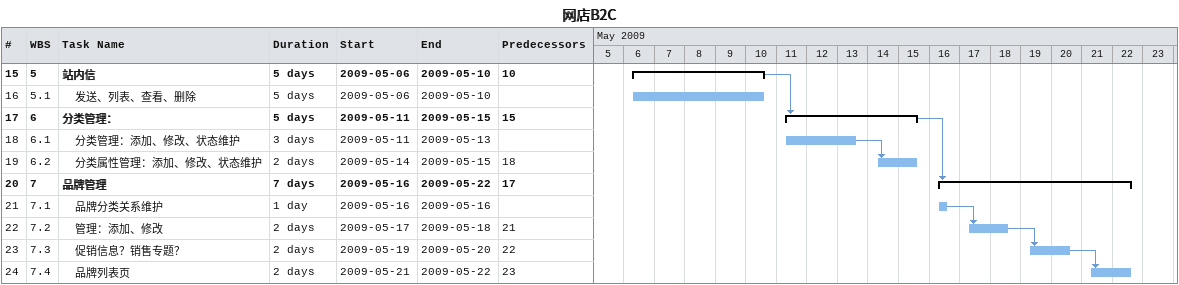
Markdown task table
网店B2C

| ID | WBS | Task | Duration | Start | Finish | Predecessors |
|---|---|---|---|---|---|---|
| 15 | 5 | **站内信** | 5d | 2009-05-06 | 2009-05-10 | 10 |
| 16 | 5.1 | 发送、列表、查看、删除 | 5d | 2009-05-06 | 2009-05-10 |  |
| 17 | 6 | **分类管理：** | 5d | 2009-05-11 | 2009-05-15 | 15 |
| 18 | 6.1 | 分类管理：添加、修改、状态维护 | 3d | 2009-05-11 | 2009-05-13 |  |
| 19 | 6.2 | 分类属性管理：添加、修改、状态维护 | 2d | 2009-05-14 | 2009-05-15 | 18 |
| 20 | 7 | **品牌管理** | 7d | 2009-05-16 | 2009-05-22 | 17 |
| 21 | 7.1 | 品牌分类关系维护 | 1d | 2009-05-16 | 2009-05-16 |  |
| 22 | 7.2 | 管理：添加、修改 | 2d | 2009-05-17 | 2009-05-18 | 21 |
| 23 | 7.3 | 促销信息？销售专题？ | 2d | 2009-05-19 | 2009-05-20 | 22 |
| 24 | 7.4 | 品牌列表页 | 2d | 2009-05-21 | 2009-05-22 | 23 |
